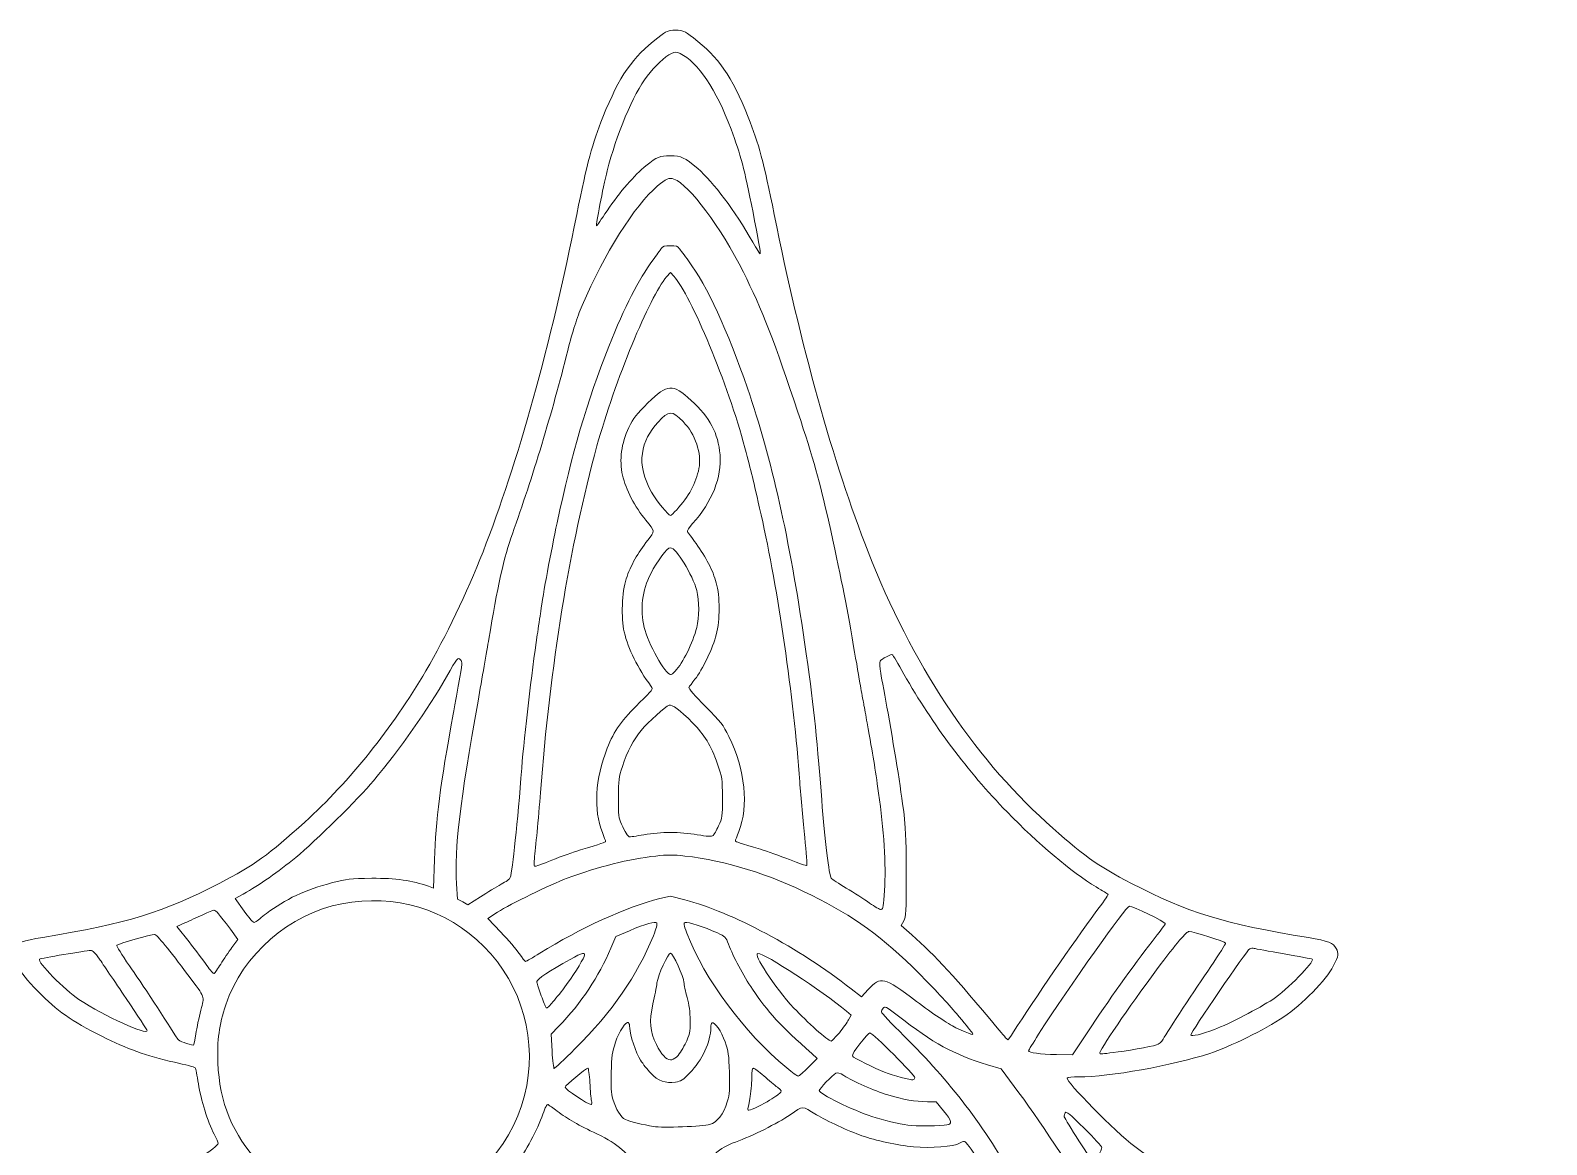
# Model space of a CAD drawing. Header units: inches. Extents: x -24.42 to -18.22, y 15.06 to 16.06.
# Drawn here: x -20.9412 to -20.5899, y 15.8031 to 16.0614 of the extents above; entities that cross this region are included whole.
import ezdxf

# ---------------------------------------------------------------- set-up
doc = ezdxf.new("R2010")
doc.units = ezdxf.units.IN
doc.header["$MEASUREMENT"] = 0
doc.layers.add('Christmas tree', color=7, linetype='Continuous')

msp = doc.modelspace()

# ---------------------------------------------------------------- linework, layer by layer
at = {"layer": 'Christmas tree', "lineweight": 0}
for points, knots in [([(-20.33983, 15.30854), (-20.34108, 15.31013), (-20.34171, 15.31), (-20.35253, 15.30645), (-20.36351, 15.30282), (-20.3676, 15.30165), (-20.37303, 15.30048), (-20.37809, 15.2994), (-20.38544, 15.29844), (-20.38932, 15.29835), (-20.38932, 15.29835), (-20.39258, 15.29827), (-20.39258, 15.29827), (-20.39258, 15.29827), (-20.39325, 15.30157), (-20.39325, 15.30157), (-20.39504, 15.31013), (-20.39859, 15.31685), (-20.40448, 15.32274), (-20.40903, 15.32725), (-20.414, 15.33039), (-20.42002, 15.33252), (-20.42511, 15.33431), (-20.42712, 15.3346), (-20.43363, 15.3346), (-20.43915, 15.3346), (-20.43981, 15.33452), (-20.44286, 15.33373), (-20.44863, 15.33218), (-20.4536, 15.32988), (-20.45777, 15.32675), (-20.4602, 15.32491), (-20.46416, 15.32103), (-20.46579, 15.3189), (-20.4665, 15.31794), (-20.46725, 15.31719), (-20.46751, 15.31719), (-20.46851, 15.31719), (-20.4782, 15.3232), (-20.48367, 15.32725), (-20.4896, 15.33164), (-20.4957, 15.33769), (-20.5015, 15.34492), (-20.50384, 15.34784), (-20.50463, 15.34914), (-20.5043, 15.3496), (-20.50418, 15.34977), (-20.50288, 15.35064), (-20.50142, 15.3516), (-20.49281, 15.35716), (-20.48459, 15.36547), (-20.47795, 15.37541), (-20.47085, 15.38598), (-20.4683, 15.39358), (-20.46583, 15.41183), (-20.46521, 15.41671), (-20.46492, 15.42895), (-20.46538, 15.43284), (-20.46596, 15.43768), (-20.46692, 15.43927), (-20.46934, 15.43927), (-20.46976, 15.43927), (-20.47231, 15.43827), (-20.47502, 15.43705), (-20.48384, 15.43309), (-20.48997, 15.43133), (-20.49887, 15.43029), (-20.50472, 15.42958), (-20.51796, 15.42983), (-20.5238, 15.43075), (-20.53354, 15.43225), (-20.54335, 15.43505), (-20.55404, 15.43931), (-20.5586, 15.44115), (-20.57167, 15.44754), (-20.57388, 15.44904), (-20.57539, 15.45004), (-20.57547, 15.45021), (-20.57672, 15.45384), (-20.57889, 15.46011), (-20.5814, 15.46424), (-20.58578, 15.46892), (-20.58725, 15.47051), (-20.58846, 15.47193), (-20.58846, 15.4721), (-20.58846, 15.47226), (-20.58737, 15.47306), (-20.58604, 15.47381), (-20.57547, 15.47991), (-20.56657, 15.48742), (-20.55947, 15.49628), (-20.55095, 15.50684), (-20.54565, 15.51729), (-20.5398, 15.53479), (-20.53901, 15.53712), (-20.53792, 15.54013), (-20.53734, 15.54147), (-20.53633, 15.54377), (-20.53633, 15.54397), (-20.53675, 15.54477), (-20.53775, 15.54652), (-20.53834, 15.54661), (-20.54369, 15.54577), (-20.54774, 15.54514), (-20.54957, 15.54502), (-20.55538, 15.54502), (-20.56311, 15.54502), (-20.56624, 15.54539), (-20.57326, 15.54719), (-20.59146, 15.55183), (-20.61523, 15.56536), (-20.6329, 15.58115), (-20.63582, 15.58373), (-20.63891, 15.58728), (-20.63891, 15.58804), (-20.63891, 15.5885), (-20.63812, 15.58891), (-20.63569, 15.58979), (-20.62759, 15.59276), (-20.62271, 15.5958), (-20.61694, 15.60153), (-20.61281, 15.60558), (-20.60976, 15.60942), (-20.60688, 15.61422), (-20.59932, 15.62671), (-20.59401, 15.64091), (-20.59222, 15.65352), (-20.59075, 15.66367), (-20.59075, 15.67073), (-20.59217, 15.67353), (-20.59276, 15.6747), (-20.59443, 15.67574), (-20.59568, 15.67574), (-20.59606, 15.67574), (-20.59856, 15.67503), (-20.60124, 15.67416), (-20.61431, 15.6699), (-20.62137, 15.6691), (-20.63306, 15.67044), (-20.64108, 15.67136), (-20.65035, 15.67349), (-20.65608, 15.6757), (-20.65963, 15.67708), (-20.66447, 15.67967), (-20.66497, 15.68051), (-20.66522, 15.68088), (-20.66489, 15.68142), (-20.66334, 15.68314), (-20.66084, 15.68585), (-20.65766, 15.69061), (-20.65628, 15.69362), (-20.65265, 15.70155), (-20.65152, 15.71033), (-20.65311, 15.7186), (-20.65395, 15.72294), (-20.65649, 15.72958), (-20.65833, 15.73217), (-20.65929, 15.73355), (-20.65908, 15.73405), (-20.65679, 15.73572), (-20.65374, 15.73793), (-20.64939, 15.74244), (-20.64693, 15.74587), (-20.6433, 15.75096), (-20.63983, 15.75877), (-20.63845, 15.76495), (-20.63799, 15.76692), (-20.63745, 15.77022), (-20.63603, 15.77936), (-20.63565, 15.78166), (-20.63528, 15.78504), (-20.63519, 15.78688), (-20.63494, 15.79097), (-20.63532, 15.79235), (-20.63678, 15.79298), (-20.6377, 15.79336), (-20.63812, 15.79331), (-20.64121, 15.79248), (-20.64776, 15.79072), (-20.65499, 15.78997), (-20.65975, 15.7906), (-20.66664, 15.79148), (-20.67704, 15.79636), (-20.68531, 15.80263), (-20.68974, 15.80597), (-20.70139, 15.81779), (-20.70097, 15.8185), (-20.70089, 15.81866), (-20.69968, 15.81879), (-20.69834, 15.81879), (-20.69108, 15.81879), (-20.67675, 15.82138), (-20.66794, 15.82422), (-20.66334, 15.82572), (-20.65524, 15.82973), (-20.65077, 15.8327), (-20.64655, 15.8355), (-20.64092, 15.8413), (-20.63933, 15.84448), (-20.63803, 15.84707), (-20.63799, 15.84727), (-20.63866, 15.84857), (-20.63937, 15.84991), (-20.64037, 15.85028), (-20.64509, 15.85107), (-20.66472, 15.85429), (-20.67299, 15.85684), (-20.68611, 15.86365), (-20.69396, 15.8677), (-20.69759, 15.87033), (-20.70582, 15.8778), (-20.72303, 15.89343), (-20.73689, 15.91452), (-20.74712, 15.94054), (-20.75514, 15.96096), (-20.76287, 15.98873), (-20.76884, 16.01868), (-20.77126, 16.03075), (-20.77243, 16.03513), (-20.7749, 16.04127), (-20.77878, 16.05092), (-20.78175, 16.05518), (-20.78759, 16.05965), (-20.78981, 16.06132), (-20.78998, 16.06141), (-20.79173, 16.06141), (-20.79348, 16.06141), (-20.79369, 16.06132), (-20.79586, 16.05965), (-20.80171, 16.05518), (-20.80468, 16.05092), (-20.80856, 16.04127), (-20.81103, 16.03513), (-20.81219, 16.03075), (-20.81462, 16.01868), (-20.82059, 15.98873), (-20.82832, 15.96096), (-20.83634, 15.94054), (-20.84009, 15.93097), (-20.84494, 15.92082), (-20.84957, 15.91293), (-20.85747, 15.89952), (-20.86716, 15.88737), (-20.87764, 15.87785), (-20.88587, 15.87037), (-20.8895, 15.86774), (-20.89735, 15.86369), (-20.91051, 15.85688), (-20.91878, 15.85433), (-20.93837, 15.85112), (-20.94313, 15.85032), (-20.94413, 15.84995), (-20.9448, 15.84861), (-20.94547, 15.84732), (-20.94543, 15.84711), (-20.94413, 15.84452), (-20.94325, 15.84276), (-20.94217, 15.84139), (-20.93937, 15.8385), (-20.93507, 15.83408), (-20.93189, 15.83186), (-20.92454, 15.82815), (-20.91886, 15.82526), (-20.91452, 15.82372), (-20.9078, 15.82217), (-20.90529, 15.82163), (-20.90316, 15.82105), (-20.90303, 15.82088), (-20.90291, 15.82075), (-20.90258, 15.81908), (-20.90228, 15.8172), (-20.9017, 15.81344), (-20.90015, 15.80843), (-20.89865, 15.80547), (-20.89811, 15.80442), (-20.89769, 15.8035), (-20.89769, 15.80342), (-20.89769, 15.80259), (-20.90521, 15.7977), (-20.91022, 15.79528), (-20.91544, 15.79277), (-20.92033, 15.79114), (-20.92375, 15.79068), (-20.92851, 15.79006), (-20.9357, 15.79077), (-20.94229, 15.79256), (-20.94538, 15.7934), (-20.9458, 15.79344), (-20.94672, 15.79306), (-20.94818, 15.79244), (-20.94852, 15.79106), (-20.94831, 15.78697), (-20.94814, 15.78387), (-20.94781, 15.78149), (-20.94618, 15.77114), (-20.94488, 15.76303), (-20.94367, 15.75898), (-20.94071, 15.75297), (-20.93578, 15.7429), (-20.9283, 15.73551), (-20.91769, 15.73012), (-20.90963, 15.72603), (-20.89756, 15.7226), (-20.88896, 15.72194), (-20.88704, 15.72177), (-20.88595, 15.72156), (-20.88587, 15.72131), (-20.88579, 15.7211), (-20.8865, 15.71968), (-20.88741, 15.71814), (-20.88833, 15.71659), (-20.89025, 15.71325), (-20.89167, 15.71066), (-20.89614, 15.70256), (-20.9009, 15.69625), (-20.90796, 15.68915), (-20.91686, 15.68017), (-20.92379, 15.67616), (-20.9354, 15.6732), (-20.94292, 15.67127), (-20.94977, 15.67027), (-20.95762, 15.6699), (-20.96514, 15.66956), (-20.97149, 15.67065), (-20.98226, 15.67416), (-20.98498, 15.67503), (-20.98744, 15.67574), (-20.98782, 15.67574), (-20.98907, 15.67574), (-20.99074, 15.6747), (-20.99133, 15.67353), (-20.99275, 15.67073), (-20.99275, 15.66367), (-20.99128, 15.65352), (-20.98945, 15.64087), (-20.98418, 15.62671), (-20.97663, 15.61422), (-20.9737, 15.60946), (-20.97069, 15.60562), (-20.96656, 15.60153), (-20.9608, 15.59585), (-20.95591, 15.59276), (-20.94781, 15.58979), (-20.94538, 15.58887), (-20.94459, 15.58845), (-20.94459, 15.58804), (-20.94459, 15.58624), (-20.95311, 15.57839), (-20.96305, 15.57108), (-20.97817, 15.55993), (-20.99625, 15.55078), (-21.0102, 15.54719), (-21.01722, 15.54539), (-21.02035, 15.54502), (-21.02804, 15.54502), (-21.03384, 15.54502), (-21.03568, 15.54514), (-21.03973, 15.54577), (-21.04508, 15.54661), (-21.04571, 15.54652), (-21.04667, 15.54477), (-21.04708, 15.54397), (-21.04704, 15.54377), (-21.04608, 15.54147), (-21.0455, 15.54013), (-21.04441, 15.53712), (-21.04362, 15.53479), (-21.03777, 15.51729), (-21.03247, 15.50689), (-21.02395, 15.49628), (-21.01793, 15.48876), (-21.01121, 15.48275), (-21.00265, 15.47711), (-20.99834, 15.47431), (-20.98957, 15.46959), (-20.98627, 15.46834), (-20.98548, 15.46804), (-20.98494, 15.46763), (-20.98494, 15.46733), (-20.98494, 15.46683), (-20.98974, 15.46257), (-20.99387, 15.45944), (-20.99897, 15.45551), (-21.00929, 15.44896), (-21.01417, 15.44645), (-21.01417, 15.44645), (-21.0163, 15.44537), (-21.0163, 15.44537), (-21.0163, 15.44537), (-21.01685, 15.44603), (-21.01685, 15.44603), (-21.01714, 15.44641), (-21.01814, 15.44796), (-21.0191, 15.44946), (-21.02019, 15.45121), (-21.02202, 15.45338), (-21.02411, 15.45551), (-21.02875, 15.46019), (-21.03363, 15.46328), (-21.03977, 15.46546), (-21.04487, 15.46725), (-21.04687, 15.46754), (-21.05339, 15.46754), (-21.0589, 15.46754), (-21.05957, 15.46746), (-21.06262, 15.46667), (-21.07068, 15.46454), (-21.07628, 15.46136), (-21.08212, 15.4556), (-21.0876, 15.45021), (-21.09131, 15.44336), (-21.09315, 15.4353), (-21.09374, 15.43267), (-21.09394, 15.43217), (-21.09449, 15.43208), (-21.09549, 15.43192), (-21.10309, 15.43459), (-21.10844, 15.43701), (-21.11115, 15.43822), (-21.1137, 15.43923), (-21.11412, 15.43923), (-21.11654, 15.43923), (-21.1175, 15.43764), (-21.11808, 15.43279), (-21.11854, 15.42887), (-21.11829, 15.41663), (-21.11763, 15.41179), (-21.11516, 15.39354), (-21.11261, 15.38598), (-21.10551, 15.37537), (-21.09883, 15.36539), (-21.09044, 15.35687), (-21.082, 15.35152), (-21.0805, 15.3506), (-21.0792, 15.34964), (-21.07912, 15.34943), (-21.07891, 15.34901), (-21.08125, 15.34542), (-21.08187, 15.34517), (-21.08212, 15.34509), (-21.08363, 15.3458), (-21.08526, 15.34676), (-21.09516, 15.35265), (-21.10297, 15.35578), (-21.11098, 15.35707), (-21.11382, 15.35753), (-21.11474, 15.35753), (-21.11671, 15.35724), (-21.1208, 15.35657), (-21.12364, 15.35461), (-21.12439, 15.35181), (-21.1246, 15.35106), (-21.12552, 15.34956), (-21.12669, 15.34814), (-21.1297, 15.3445), (-21.13228, 15.34058), (-21.13776, 15.33151), (-21.14394, 15.32124), (-21.14598, 15.31727), (-21.14598, 15.31548), (-21.14598, 15.31426), (-21.14582, 15.31401), (-21.14385, 15.31209), (-21.14268, 15.31097), (-21.1411, 15.30946), (-21.14026, 15.30871), (-21.13943, 15.308), (-21.13876, 15.30721), (-21.13876, 15.30696), (-21.13876, 15.30637), (-21.14753, 15.30349), (-21.1543, 15.30182), (-21.17004, 15.29798), (-21.18733, 15.29693), (-21.2022, 15.29898), (-21.21118, 15.30023), (-21.21619, 15.30153), (-21.23098, 15.30637), (-21.24179, 15.30992), (-21.24242, 15.31005), (-21.24367, 15.30846), (-21.24476, 15.30712), (-21.24451, 15.3057), (-21.24263, 15.3019), (-21.24167, 15.30002), (-21.23912, 15.29459), (-21.23695, 15.28987), (-21.22805, 15.27054), (-21.22521, 15.26523), (-21.21932, 15.2565), (-21.20604, 15.23687), (-21.19226, 15.2233), (-21.17225, 15.21006), (-21.16908, 15.20793), (-21.16616, 15.20601), (-21.16574, 15.20572), (-21.16574, 15.20572), (-21.16503, 15.20522), (-21.16503, 15.20522), (-21.16503, 15.20522), (-21.1652, 15.19594), (-21.1652, 15.19594), (-21.16532, 15.19081), (-21.16553, 15.17205), (-21.1657, 15.15422), (-21.16586, 15.13639), (-21.16603, 15.11868), (-21.16607, 15.11483), (-21.16611, 15.10815), (-21.16611, 15.10786), (-21.16549, 15.10723), (-21.16478, 15.10652), (-21.1652, 15.10669), (-21.13763, 15.09813), (-21.12009, 15.09266), (-21.11946, 15.09245), (-21.11859, 15.0914), (-21.11763, 15.09023), (-21.11725, 15.09011), (-21.11575, 15.09065), (-21.11487, 15.09099), (-21.11391, 15.09074), (-21.10756, 15.08877), (-21.10359, 15.08756), (-21.09582, 15.08514), (-21.09031, 15.08343), (-21.0848, 15.08171), (-21.07076, 15.07733), (-21.05915, 15.07374), (-21.04754, 15.07015), (-21.03748, 15.06718), (-21.03706, 15.06722), (-21.03639, 15.06722), (-21.02833, 15.0691), (-21.01918, 15.07144), (-21.01, 15.07378), (-20.99362, 15.07791), (-20.98276, 15.08067), (-20.97191, 15.08343), (-20.95829, 15.08689), (-20.95253, 15.08836), (-20.94676, 15.08986), (-20.93336, 15.09324), (-20.92279, 15.09591), (-20.91222, 15.09859), (-20.90316, 15.10101), (-20.9027, 15.1013), (-20.90166, 15.10193), (-20.90116, 15.10293), (-20.90116, 15.10439), (-20.90116, 15.10502), (-20.90095, 15.10556), (-20.9007, 15.10565), (-20.90045, 15.10573), (-20.89877, 15.10548), (-20.89702, 15.10502), (-20.89527, 15.10456), (-20.89147, 15.10381), (-20.88863, 15.10327), (-20.88056, 15.1018), (-20.87618, 15.10093), (-20.86824, 15.09917), (-20.84878, 15.09495), (-20.83383, 15.09262), (-20.82147, 15.09195), (-20.81416, 15.09157), (-20.80501, 15.09174), (-20.78839, 15.09262), (-20.75548, 15.09437), (-20.74804, 15.09512), (-20.72432, 15.09909), (-20.70122, 15.10293), (-20.69016, 15.10586), (-20.67445, 15.11225), (-20.67132, 15.1135), (-20.66852, 15.11454), (-20.66827, 15.11454), (-20.66802, 15.11454), (-20.66756, 15.11412), (-20.66731, 15.11362), (-20.66702, 15.11308), (-20.66622, 15.11241), (-20.66535, 15.11195), (-20.66171, 15.11012), (-20.62296, 15.09779), (-20.60546, 15.09291), (-20.58445, 15.08702), (-20.57614, 15.08481), (-20.57518, 15.08481), (-20.57392, 15.08481), (-20.57622, 15.08405), (-20.52543, 15.10122), (-20.47156, 15.11943), (-20.47481, 15.1183), (-20.47394, 15.11918), (-20.47394, 15.11918), (-20.47319, 15.11993), (-20.47319, 15.11993), (-20.47319, 15.11993), (-20.47339, 15.12766), (-20.47339, 15.12766), (-20.47419, 15.1584), (-20.47465, 15.18538), (-20.47435, 15.18567), (-20.47419, 15.18584), (-20.47197, 15.18634), (-20.46951, 15.18675), (-20.46066, 15.1883), (-20.45447, 15.18989), (-20.44654, 15.19269), (-20.42958, 15.19866), (-20.41613, 15.20597), (-20.40076, 15.21749), (-20.38686, 15.22794), (-20.37495, 15.24063), (-20.36418, 15.25659), (-20.35825, 15.26532), (-20.35545, 15.27062), (-20.34655, 15.28996), (-20.34434, 15.29468), (-20.34179, 15.30011), (-20.34087, 15.30199), (-20.33899, 15.30579), (-20.33878, 15.30721), (-20.33983, 15.30854)], [0, 0, 0, 0, 1, 1, 1, 2, 2, 2, 3, 3, 3, 4, 4, 4, 5, 5, 5, 6, 6, 6, 7, 7, 7, 8, 8, 8, 9, 9, 9, 10, 10, 10, 11, 11, 11, 12, 12, 12, 13, 13, 13, 14, 14, 14, 15, 15, 15, 16, 16, 16, 17, 17, 17, 18, 18, 18, 19, 19, 19, 20, 20, 20, 21, 21, 21, 22, 22, 22, 23, 23, 23, 24, 24, 24, 25, 25, 25, 26, 26, 26, 27, 27, 27, 28, 28, 28, 29, 29, 29, 30, 30, 30, 31, 31, 31, 32, 32, 32, 33, 33, 33, 34, 34, 34, 35, 35, 35, 36, 36, 36, 37, 37, 37, 38, 38, 38, 39, 39, 39, 40, 40, 40, 41, 41, 41, 42, 42, 42, 43, 43, 43, 44, 44, 44, 45, 45, 45, 46, 46, 46, 47, 47, 47, 48, 48, 48, 49, 49, 49, 50, 50, 50, 51, 51, 51, 52, 52, 52, 53, 53, 53, 54, 54, 54, 55, 55, 55, 56, 56, 56, 57, 57, 57, 58, 58, 58, 59, 59, 59, 60, 60, 60, 61, 61, 61, 62, 62, 62, 63, 63, 63, 64, 64, 64, 65, 65, 65, 66, 66, 66, 67, 67, 67, 68, 68, 68, 69, 69, 69, 70, 70, 70, 71, 71, 71, 72, 72, 72, 73, 73, 73, 74, 74, 74, 75, 75, 75, 76, 76, 76, 77, 77, 77, 78, 78, 78, 79, 79, 79, 80, 80, 80, 81, 81, 81, 82, 82, 82, 83, 83, 83, 84, 84, 84, 85, 85, 85, 86, 86, 86, 87, 87, 87, 88, 88, 88, 89, 89, 89, 90, 90, 90, 91, 91, 91, 92, 92, 92, 93, 93, 93, 94, 94, 94, 95, 95, 95, 96, 96, 96, 97, 97, 97, 98, 98, 98, 99, 99, 99, 100, 100, 100, 101, 101, 101, 102, 102, 102, 103, 103, 103, 104, 104, 104, 105, 105, 105, 106, 106, 106, 107, 107, 107, 108, 108, 108, 109, 109, 109, 110, 110, 110, 111, 111, 111, 112, 112, 112, 113, 113, 113, 114, 114, 114, 115, 115, 115, 116, 116, 116, 117, 117, 117, 118, 118, 118, 119, 119, 119, 120, 120, 120, 121, 121, 121, 122, 122, 122, 123, 123, 123, 124, 124, 124, 125, 125, 125, 126, 126, 126, 127, 127, 127, 128, 128, 128, 129, 129, 129, 130, 130, 130, 131, 131, 131, 132, 132, 132, 133, 133, 133, 134, 134, 134, 135, 135, 135, 136, 136, 136, 137, 137, 137, 138, 138, 138, 139, 139, 139, 140, 140, 140, 141, 141, 141, 142, 142, 142, 143, 143, 143, 144, 144, 144, 145, 145, 145, 146, 146, 146, 147, 147, 147, 148, 148, 148, 149, 149, 149, 150, 150, 150, 151, 151, 151, 152, 152, 152, 153, 153, 153, 154, 154, 154, 155, 155, 155, 156, 156, 156, 157, 157, 157, 158, 158, 158, 159, 159, 159, 160, 160, 160, 161, 161, 161, 162, 162, 162, 163, 163, 163, 164, 164, 164, 165, 165, 165, 166, 166, 166, 167, 167, 167, 168, 168, 168, 169, 169, 169, 170, 170, 170, 171, 171, 171, 172, 172, 172, 173, 173, 173, 174, 174, 174, 175, 175, 175, 176, 176, 176, 177, 177, 177, 178, 178, 178, 179, 179, 179, 180, 180, 180, 181, 181, 181, 182, 182, 182, 183, 183, 183, 184, 184, 184, 185, 185, 185, 186, 186, 186, 187, 187, 187, 188, 188, 188, 189, 189, 189, 190, 190, 190, 191, 191, 191, 192, 192, 192, 193, 193, 193, 194, 194, 194, 195, 195, 195, 196, 196, 196, 197, 197, 197, 198, 198, 198, 199, 199, 199, 200, 200, 200, 201, 201, 201, 202, 202, 202, 203, 203, 203, 204, 204, 204, 205, 205, 205, 206, 206, 206, 207, 207, 207, 208, 208, 208, 208]), ([(-20.80756, 16.02883), (-20.80551, 16.0371), (-20.8015, 16.04662), (-20.79833, 16.0508), (-20.79653, 16.05309), (-20.79419, 16.05531), (-20.79269, 16.05602), (-20.79177, 16.05648), (-20.79156, 16.05648), (-20.79064, 16.05602), (-20.78655, 16.05401), (-20.78229, 16.04771), (-20.77887, 16.03852), (-20.77657, 16.03229), (-20.77586, 16.02966), (-20.77377, 16.01914), (-20.77273, 16.01392), (-20.77193, 16.00957), (-20.7721, 16.00957), (-20.77214, 16.00949), (-20.77294, 16.01074), (-20.77385, 16.01233), (-20.77799, 16.0196), (-20.78288, 16.02616), (-20.78659, 16.02937), (-20.78964, 16.03196), (-20.79031, 16.03229), (-20.79294, 16.03229), (-20.79553, 16.03229), (-20.79582, 16.03217), (-20.79858, 16.03), (-20.80121, 16.02791), (-20.80464, 16.02394), (-20.8076, 16.01956), (-20.8089, 16.01759), (-20.81002, 16.01605), (-20.81006, 16.01609), (-20.81023, 16.01626), (-20.80856, 16.02478), (-20.80756, 16.02883)], [0, 0, 0, 0, 1, 1, 1, 2, 2, 2, 3, 3, 3, 4, 4, 4, 5, 5, 5, 6, 6, 6, 7, 7, 7, 8, 8, 8, 9, 9, 9, 10, 10, 10, 11, 11, 11, 12, 12, 12, 13, 13, 13, 13]), ([(-20.835, 15.92028), (-20.83308, 15.93197), (-20.83141, 15.93949), (-20.82953, 15.94471), (-20.82485, 15.95779), (-20.82034, 15.9727), (-20.81671, 15.98715), (-20.81558, 15.99166), (-20.81458, 15.99475), (-20.81336, 15.99763), (-20.80823, 16.00966), (-20.80125, 16.02073), (-20.79591, 16.02532), (-20.79403, 16.02695), (-20.79315, 16.02732), (-20.79211, 16.02691), (-20.78847, 16.02553), (-20.78129, 16.01588), (-20.77598, 16.00531), (-20.77189, 15.99713), (-20.76847, 15.98836), (-20.76337, 15.9729), (-20.75978, 15.962), (-20.75823, 15.95649), (-20.75631, 15.94785), (-20.75335, 15.93456), (-20.75235, 15.92947), (-20.75047, 15.91857), (-20.74984, 15.91502), (-20.74913, 15.91092), (-20.74888, 15.90946), (-20.74863, 15.908), (-20.74829, 15.90612), (-20.74813, 15.90524), (-20.74796, 15.90437), (-20.74763, 15.9024), (-20.74733, 15.90086), (-20.74591, 15.89301), (-20.74554, 15.89063), (-20.74466, 15.88457), (-20.74345, 15.8763), (-20.74295, 15.86782), (-20.74328, 15.86202), (-20.74349, 15.85847), (-20.74366, 15.85763), (-20.74408, 15.85759), (-20.74433, 15.85755), (-20.74554, 15.85822), (-20.74675, 15.85909), (-20.74796, 15.85993), (-20.75042, 15.86152), (-20.75218, 15.86256), (-20.75393, 15.8636), (-20.75548, 15.86465), (-20.75564, 15.86482), (-20.75615, 15.86544), (-20.75715, 15.87367), (-20.75786, 15.88303), (-20.75915, 15.89965), (-20.7597, 15.90462), (-20.76183, 15.91953), (-20.76529, 15.94354), (-20.76943, 15.962), (-20.77507, 15.97842), (-20.77966, 15.99178), (-20.78446, 16.00222), (-20.78872, 16.00795), (-20.78964, 16.0092), (-20.7906, 16.01049), (-20.79085, 16.01083), (-20.79119, 16.01133), (-20.79165, 16.01145), (-20.79294, 16.01145), (-20.79424, 16.01145), (-20.7947, 16.01133), (-20.79503, 16.01083), (-20.79528, 16.01045), (-20.79616, 16.00924), (-20.79699, 16.00811), (-20.80033, 16.00356), (-20.80347, 15.99746), (-20.80718, 15.98811), (-20.81228, 15.97524), (-20.81574, 15.96342), (-20.81917, 15.94722), (-20.82055, 15.94079), (-20.82247, 15.93047), (-20.82297, 15.92671), (-20.82314, 15.92542), (-20.82351, 15.92295), (-20.82376, 15.92124), (-20.8251, 15.91234), (-20.82673, 15.8984), (-20.82736, 15.89038), (-20.82832, 15.87785), (-20.82949, 15.86682), (-20.83003, 15.86498), (-20.83011, 15.86473), (-20.83103, 15.86402), (-20.83212, 15.86344), (-20.8332, 15.86285), (-20.83537, 15.86152), (-20.83696, 15.86051), (-20.83696, 15.86051), (-20.83984, 15.85868), (-20.83984, 15.85868), (-20.83984, 15.85868), (-20.84105, 15.85934), (-20.84105, 15.85934), (-20.84105, 15.85934), (-20.84227, 15.86001), (-20.84227, 15.86001), (-20.84227, 15.86001), (-20.84247, 15.86352), (-20.84247, 15.86352), (-20.84298, 15.87183), (-20.84168, 15.88257), (-20.8375, 15.90587), (-20.83659, 15.91105), (-20.83546, 15.91752), (-20.835, 15.92028)], [0, 0, 0, 0, 1, 1, 1, 2, 2, 2, 3, 3, 3, 4, 4, 4, 5, 5, 5, 6, 6, 6, 7, 7, 7, 8, 8, 8, 9, 9, 9, 10, 10, 10, 11, 11, 11, 12, 12, 12, 13, 13, 13, 14, 14, 14, 15, 15, 15, 16, 16, 16, 17, 17, 17, 18, 18, 18, 19, 19, 19, 20, 20, 20, 21, 21, 21, 22, 22, 22, 23, 23, 23, 24, 24, 24, 25, 25, 25, 26, 26, 26, 27, 27, 27, 28, 28, 28, 29, 29, 29, 30, 30, 30, 31, 31, 31, 32, 32, 32, 33, 33, 33, 34, 34, 34, 35, 35, 35, 36, 36, 36, 37, 37, 37, 38, 38, 38, 39, 39, 39, 40, 40, 40, 40]), ([(-20.77937, 15.89769), (-20.7807, 15.9004), (-20.78121, 15.90103), (-20.78484, 15.9047), (-20.78718, 15.90704), (-20.78876, 15.90888), (-20.78864, 15.90909), (-20.78851, 15.90925), (-20.78789, 15.91013), (-20.78722, 15.91097), (-20.78555, 15.9131), (-20.78304, 15.91832), (-20.78229, 15.92128), (-20.78141, 15.92471), (-20.78141, 15.93014), (-20.78229, 15.93335), (-20.78308, 15.93619), (-20.78467, 15.93933), (-20.78697, 15.94242), (-20.78793, 15.94371), (-20.78881, 15.94492), (-20.78893, 15.94513), (-20.78906, 15.94534), (-20.7886, 15.94613), (-20.78776, 15.94705), (-20.78329, 15.95202), (-20.78095, 15.95795), (-20.78141, 15.96296), (-20.78187, 15.96806), (-20.78371, 15.97157), (-20.78814, 15.97562), (-20.7924, 15.97955), (-20.79357, 15.9795), (-20.79812, 15.97503), (-20.80079, 15.97245), (-20.80146, 15.97157), (-20.80255, 15.96931), (-20.8043, 15.96568), (-20.8048, 15.96188), (-20.80401, 15.95824), (-20.80326, 15.95503), (-20.80113, 15.95085), (-20.79862, 15.94785), (-20.79641, 15.94521), (-20.79641, 15.94534), (-20.79816, 15.94317), (-20.80046, 15.94029), (-20.80213, 15.93736), (-20.80317, 15.93423), (-20.80413, 15.93131), (-20.80438, 15.92508), (-20.80363, 15.92195), (-20.80267, 15.9179), (-20.80054, 15.9136), (-20.79737, 15.9093), (-20.79691, 15.90863), (-20.79699, 15.90854), (-20.80008, 15.90554), (-20.80409, 15.90165), (-20.80597, 15.89902), (-20.80756, 15.89497), (-20.81036, 15.88779), (-20.81077, 15.88069), (-20.80869, 15.87547), (-20.80827, 15.87442), (-20.80793, 15.87346), (-20.80793, 15.87338), (-20.80793, 15.87321), (-20.80898, 15.87283), (-20.81374, 15.87141), (-20.81529, 15.87096), (-20.81825, 15.86987), (-20.82038, 15.86903), (-20.82251, 15.86816), (-20.82431, 15.86749), (-20.82443, 15.86761), (-20.82452, 15.86761), (-20.82452, 15.86841), (-20.82443, 15.86941), (-20.82435, 15.87041), (-20.82406, 15.87317), (-20.82381, 15.87559), (-20.82356, 15.87801), (-20.82322, 15.88211), (-20.82301, 15.8847), (-20.82088, 15.91347), (-20.81625, 15.94208), (-20.80994, 15.96505), (-20.8058, 15.98), (-20.79774, 15.99972), (-20.79382, 16.00423), (-20.79382, 16.00423), (-20.7929, 16.00527), (-20.7929, 16.00527), (-20.7929, 16.00527), (-20.79211, 16.0044), (-20.79211, 16.0044), (-20.78814, 15.99997), (-20.77953, 15.97925), (-20.77565, 15.96463), (-20.77406, 15.95862), (-20.7739, 15.95791), (-20.77189, 15.94906), (-20.76797, 15.93181), (-20.76437, 15.90687), (-20.76295, 15.8872), (-20.76266, 15.88361), (-20.76216, 15.8778), (-20.76178, 15.8743), (-20.76145, 15.87079), (-20.7612, 15.86786), (-20.76128, 15.86778), (-20.76137, 15.8677), (-20.7632, 15.86832), (-20.76533, 15.86916), (-20.76751, 15.86999), (-20.77051, 15.87108), (-20.77206, 15.87154), (-20.77682, 15.87296), (-20.77786, 15.87329), (-20.77786, 15.8735), (-20.77786, 15.87359), (-20.77749, 15.87459), (-20.77707, 15.87567), (-20.77473, 15.88156), (-20.77557, 15.88992), (-20.77937, 15.89769)], [0, 0, 0, 0, 1, 1, 1, 2, 2, 2, 3, 3, 3, 4, 4, 4, 5, 5, 5, 6, 6, 6, 7, 7, 7, 8, 8, 8, 9, 9, 9, 10, 10, 10, 11, 11, 11, 12, 12, 12, 13, 13, 13, 14, 14, 14, 15, 15, 15, 16, 16, 16, 17, 17, 17, 18, 18, 18, 19, 19, 19, 20, 20, 20, 21, 21, 21, 22, 22, 22, 23, 23, 23, 24, 24, 24, 25, 25, 25, 26, 26, 26, 27, 27, 27, 28, 28, 28, 29, 29, 29, 30, 30, 30, 31, 31, 31, 32, 32, 32, 33, 33, 33, 34, 34, 34, 35, 35, 35, 36, 36, 36, 37, 37, 37, 38, 38, 38, 39, 39, 39, 40, 40, 40, 41, 41, 41, 42, 42, 42, 42]), ([(-20.79728, 15.95432), (-20.79904, 15.95737), (-20.79983, 15.96067), (-20.79941, 15.9633), (-20.799, 15.96605), (-20.79783, 15.96835), (-20.79578, 15.97057), (-20.79328, 15.97332), (-20.79257, 15.97336), (-20.78998, 15.97069), (-20.78714, 15.96781), (-20.78563, 15.9633), (-20.7863, 15.95979), (-20.78697, 15.95649), (-20.78872, 15.95319), (-20.79144, 15.95027), (-20.79211, 15.94952), (-20.79277, 15.94893), (-20.7929, 15.94893), (-20.79336, 15.94893), (-20.79607, 15.95223), (-20.79728, 15.95432)], [0, 0, 0, 0, 1, 1, 1, 2, 2, 2, 3, 3, 3, 4, 4, 4, 5, 5, 5, 6, 6, 6, 7, 7, 7, 7]), ([(-20.7929, 15.94146), (-20.7916, 15.94146), (-20.78776, 15.93515), (-20.7868, 15.93151), (-20.78622, 15.92922), (-20.78622, 15.92525), (-20.7868, 15.92299), (-20.78776, 15.91936), (-20.79002, 15.91473), (-20.79181, 15.91285), (-20.79223, 15.91234), (-20.79273, 15.91197), (-20.7929, 15.91205), (-20.79407, 15.91205), (-20.79812, 15.91932), (-20.799, 15.92299), (-20.8, 15.92717), (-20.79946, 15.93156), (-20.79749, 15.93544), (-20.79595, 15.93845), (-20.79365, 15.94146), (-20.7929, 15.94146)], [0, 0, 0, 0, 1, 1, 1, 2, 2, 2, 3, 3, 3, 4, 4, 4, 5, 5, 5, 6, 6, 6, 7, 7, 7, 7]), ([(-20.89188, 15.86118), (-20.88821, 15.86323), (-20.88366, 15.8664), (-20.87973, 15.86966), (-20.87509, 15.8735), (-20.86515, 15.88328), (-20.86169, 15.88745), (-20.85555, 15.8948), (-20.84916, 15.90387), (-20.84477, 15.91155), (-20.84227, 15.91598), (-20.84218, 15.9161), (-20.84156, 15.91548), (-20.84105, 15.91502), (-20.8411, 15.91485), (-20.84202, 15.90971), (-20.84218, 15.90875), (-20.84247, 15.90721), (-20.84264, 15.90625), (-20.84281, 15.90529), (-20.8431, 15.90378), (-20.84327, 15.90286), (-20.84623, 15.88658), (-20.84732, 15.87818), (-20.84757, 15.8692), (-20.84757, 15.8692), (-20.84778, 15.86256), (-20.84778, 15.86256), (-20.84778, 15.86256), (-20.84899, 15.86298), (-20.84899, 15.86298), (-20.85275, 15.86431), (-20.85655, 15.86486), (-20.8621, 15.86482), (-20.8672, 15.86477), (-20.86787, 15.86469), (-20.87125, 15.86381), (-20.87752, 15.86218), (-20.88219, 15.85997), (-20.88654, 15.85663), (-20.88762, 15.85579), (-20.88871, 15.85496), (-20.88904, 15.85471), (-20.8895, 15.85437), (-20.88984, 15.85471), (-20.89167, 15.85721), (-20.89167, 15.85721), (-20.89376, 15.8601), (-20.89376, 15.8601), (-20.89376, 15.8601), (-20.89188, 15.86118), (-20.89188, 15.86118)], [0, 0, 0, 0, 1, 1, 1, 2, 2, 2, 3, 3, 3, 4, 4, 4, 5, 5, 5, 6, 6, 6, 7, 7, 7, 8, 8, 8, 9, 9, 9, 10, 10, 10, 11, 11, 11, 12, 12, 12, 13, 13, 13, 14, 14, 14, 15, 15, 15, 16, 16, 16, 17, 17, 17, 17]), ([(-20.74433, 15.91518), (-20.74408, 15.91564), (-20.74165, 15.9169), (-20.74144, 15.91665), (-20.74136, 15.9166), (-20.74019, 15.91456), (-20.73881, 15.91214), (-20.73209, 15.90036), (-20.72407, 15.88962), (-20.71492, 15.88023), (-20.70774, 15.87283), (-20.69993, 15.86628), (-20.69425, 15.86281), (-20.69279, 15.86193), (-20.69158, 15.86118), (-20.69149, 15.8611), (-20.69141, 15.86102), (-20.69275, 15.85909), (-20.69446, 15.8568), (-20.69939, 15.85016), (-20.70862, 15.83675), (-20.71342, 15.82919), (-20.71405, 15.82819), (-20.71467, 15.82739), (-20.71476, 15.82739), (-20.71484, 15.82739), (-20.71593, 15.82865), (-20.71718, 15.83015), (-20.72683, 15.8418), (-20.7315, 15.84686), (-20.73698, 15.8517), (-20.73698, 15.8517), (-20.73944, 15.85387), (-20.73944, 15.85387), (-20.73944, 15.85387), (-20.73885, 15.85496), (-20.73885, 15.85496), (-20.73831, 15.85596), (-20.73827, 15.85701), (-20.73827, 15.86561), (-20.73827, 15.87146), (-20.7384, 15.87647), (-20.73865, 15.87847), (-20.73931, 15.88419), (-20.74078, 15.89359), (-20.74249, 15.90307), (-20.7432, 15.90683), (-20.74391, 15.91101), (-20.74416, 15.91234), (-20.74437, 15.91364), (-20.74445, 15.91493), (-20.74433, 15.91518)], [0, 0, 0, 0, 1, 1, 1, 2, 2, 2, 3, 3, 3, 4, 4, 4, 5, 5, 5, 6, 6, 6, 7, 7, 7, 8, 8, 8, 9, 9, 9, 10, 10, 10, 11, 11, 11, 12, 12, 12, 13, 13, 13, 14, 14, 14, 15, 15, 15, 16, 16, 16, 17, 17, 17, 17]), ([(-20.79319, 15.90495), (-20.79252, 15.90516), (-20.79077, 15.90387), (-20.78776, 15.90086), (-20.78505, 15.89814), (-20.78346, 15.89551), (-20.78208, 15.8915), (-20.78091, 15.88812), (-20.78087, 15.88791), (-20.78087, 15.88348), (-20.78083, 15.8791), (-20.78087, 15.87885), (-20.78175, 15.87697), (-20.78225, 15.87593), (-20.78283, 15.87488), (-20.78304, 15.87471), (-20.78329, 15.87446), (-20.78446, 15.87455), (-20.78668, 15.87492), (-20.79077, 15.87563), (-20.79499, 15.87563), (-20.79908, 15.87492), (-20.80083, 15.87463), (-20.80234, 15.87438), (-20.80246, 15.87442), (-20.80271, 15.87442), (-20.80347, 15.87567), (-20.80426, 15.87739), (-20.80493, 15.87881), (-20.80501, 15.87939), (-20.80497, 15.88348), (-20.80493, 15.88758), (-20.80484, 15.88833), (-20.80405, 15.89071), (-20.80292, 15.89418), (-20.80142, 15.89702), (-20.79971, 15.89911), (-20.79808, 15.90107), (-20.79407, 15.90466), (-20.79319, 15.90495)], [0, 0, 0, 0, 1, 1, 1, 2, 2, 2, 3, 3, 3, 4, 4, 4, 5, 5, 5, 6, 6, 6, 7, 7, 7, 8, 8, 8, 9, 9, 9, 10, 10, 10, 11, 11, 11, 12, 12, 12, 13, 13, 13, 13]), ([(-20.81687, 15.86482), (-20.80952, 15.86753), (-20.80255, 15.86928), (-20.79628, 15.86999), (-20.79361, 15.87029), (-20.79223, 15.87029), (-20.78956, 15.86999), (-20.78012, 15.86891), (-20.77014, 15.86582), (-20.7602, 15.86089), (-20.75051, 15.85609), (-20.74374, 15.85116), (-20.73526, 15.84272), (-20.73221, 15.83971), (-20.72837, 15.83554), (-20.72666, 15.83349), (-20.72495, 15.83145), (-20.72336, 15.82948), (-20.72311, 15.82919), (-20.72227, 15.82823), (-20.72332, 15.82852), (-20.72674, 15.83019), (-20.72875, 15.83119), (-20.73205, 15.83341), (-20.73589, 15.83629), (-20.74357, 15.84205), (-20.74412, 15.84218), (-20.74708, 15.83905), (-20.74708, 15.83905), (-20.74867, 15.83733), (-20.74867, 15.83733), (-20.74867, 15.83733), (-20.75101, 15.83917), (-20.75101, 15.83917), (-20.76312, 15.84869), (-20.77866, 15.85701), (-20.78956, 15.8598), (-20.78956, 15.8598), (-20.7929, 15.86068), (-20.7929, 15.86068), (-20.7929, 15.86068), (-20.79536, 15.8601), (-20.79536, 15.8601), (-20.80284, 15.8583), (-20.81407, 15.85316), (-20.82314, 15.84748), (-20.82481, 15.84644), (-20.82631, 15.84556), (-20.82648, 15.84556), (-20.82665, 15.84556), (-20.82727, 15.84636), (-20.82794, 15.84736), (-20.82861, 15.84832), (-20.83053, 15.85057), (-20.8322, 15.85233), (-20.8322, 15.85233), (-20.83525, 15.8555), (-20.83525, 15.8555), (-20.83525, 15.8555), (-20.83295, 15.85696), (-20.83295, 15.85696), (-20.82995, 15.85888), (-20.8208, 15.86335), (-20.81687, 15.86482)], [0, 0, 0, 0, 1, 1, 1, 2, 2, 2, 3, 3, 3, 4, 4, 4, 5, 5, 5, 6, 6, 6, 7, 7, 7, 8, 8, 8, 9, 9, 9, 10, 10, 10, 11, 11, 11, 12, 12, 12, 13, 13, 13, 14, 14, 14, 15, 15, 15, 16, 16, 16, 17, 17, 17, 18, 18, 18, 19, 19, 19, 20, 20, 20, 21, 21, 21, 21]), ([(-20.89777, 15.82209), (-20.89798, 15.82735), (-20.89748, 15.83078), (-20.89593, 15.83545), (-20.89205, 15.84715), (-20.88123, 15.85659), (-20.86904, 15.85893), (-20.85676, 15.86127), (-20.84473, 15.85767), (-20.83613, 15.84903), (-20.82715, 15.84001), (-20.82356, 15.82681), (-20.82673, 15.81449), (-20.83007, 15.80146), (-20.84005, 15.7916), (-20.85321, 15.78834), (-20.85676, 15.78747), (-20.86298, 15.78713), (-20.8667, 15.78763), (-20.87463, 15.78872), (-20.88249, 15.79277), (-20.88812, 15.79874), (-20.89431, 15.8053), (-20.89744, 15.81286), (-20.89777, 15.82209)], [0, 0, 0, 0, 1, 1, 1, 2, 2, 2, 3, 3, 3, 4, 4, 4, 5, 5, 5, 6, 6, 6, 7, 7, 7, 8, 8, 8, 8]), ([(-20.89865, 15.84272), (-20.89882, 15.84268), (-20.89957, 15.84352), (-20.90032, 15.8446), (-20.90107, 15.84569), (-20.90291, 15.84815), (-20.90445, 15.85011), (-20.90445, 15.85011), (-20.90725, 15.85366), (-20.90725, 15.85366), (-20.90725, 15.85366), (-20.90542, 15.8545), (-20.90542, 15.8545), (-20.90441, 15.85496), (-20.90253, 15.85579), (-20.90128, 15.85638), (-20.89999, 15.85696), (-20.89882, 15.85742), (-20.89861, 15.85742), (-20.89823, 15.85742), (-20.89756, 15.85663), (-20.89489, 15.853), (-20.89489, 15.853), (-20.89314, 15.85062), (-20.89314, 15.85062), (-20.89314, 15.85062), (-20.89451, 15.84878), (-20.89451, 15.84878), (-20.89527, 15.84778), (-20.89644, 15.84606), (-20.8971, 15.84494), (-20.89781, 15.84385), (-20.89848, 15.84289), (-20.89865, 15.84272)], [0, 0, 0, 0, 1, 1, 1, 2, 2, 2, 3, 3, 3, 4, 4, 4, 5, 5, 5, 6, 6, 6, 7, 7, 7, 8, 8, 8, 9, 9, 9, 10, 10, 10, 11, 11, 11, 11]), ([(-20.68652, 15.85838), (-20.6859, 15.85843), (-20.67825, 15.85467), (-20.67825, 15.85433), (-20.67825, 15.85417), (-20.6793, 15.8527), (-20.68055, 15.85112), (-20.68448, 15.84619), (-20.69066, 15.83758), (-20.69529, 15.83061), (-20.69529, 15.83061), (-20.69972, 15.82393), (-20.69972, 15.82393), (-20.69972, 15.82393), (-20.70348, 15.82397), (-20.70348, 15.82397), (-20.7072, 15.82401), (-20.70991, 15.82439), (-20.70991, 15.82485), (-20.70991, 15.82497), (-20.70887, 15.82668), (-20.70761, 15.82865), (-20.70043, 15.83988), (-20.68732, 15.85834), (-20.68652, 15.85838)], [0, 0, 0, 0, 1, 1, 1, 2, 2, 2, 3, 3, 3, 4, 4, 4, 5, 5, 5, 6, 6, 6, 7, 7, 7, 8, 8, 8, 8]), ([(-20.81503, 15.82526), (-20.8175, 15.82284), (-20.81971, 15.82075), (-20.81984, 15.82075), (-20.81996, 15.82075), (-20.82021, 15.82255), (-20.82034, 15.82472), (-20.82034, 15.82472), (-20.82055, 15.82869), (-20.82055, 15.82869), (-20.82055, 15.82869), (-20.81884, 15.83044), (-20.81884, 15.83044), (-20.81353, 15.83596), (-20.80952, 15.84197), (-20.80672, 15.84865), (-20.80672, 15.84865), (-20.8056, 15.85133), (-20.8056, 15.85133), (-20.8056, 15.85133), (-20.80242, 15.85266), (-20.80242, 15.85266), (-20.79854, 15.85429), (-20.79649, 15.85488), (-20.79607, 15.85446), (-20.79591, 15.85425), (-20.7962, 15.85312), (-20.79687, 15.85149), (-20.80058, 15.8423), (-20.80635, 15.83395), (-20.81503, 15.82526)], [0, 0, 0, 0, 1, 1, 1, 2, 2, 2, 3, 3, 3, 4, 4, 4, 5, 5, 5, 6, 6, 6, 7, 7, 7, 8, 8, 8, 9, 9, 9, 10, 10, 10, 10]), ([(-20.7891, 15.85208), (-20.78989, 15.85412), (-20.78993, 15.85442), (-20.78947, 15.85458), (-20.78893, 15.85479), (-20.78509, 15.85354), (-20.78204, 15.85216), (-20.7802, 15.85133), (-20.78008, 15.8512), (-20.77945, 15.84953), (-20.77836, 15.84661), (-20.77607, 15.8423), (-20.7739, 15.83909), (-20.7703, 15.83378), (-20.76755, 15.83078), (-20.76016, 15.82418), (-20.76016, 15.82418), (-20.7589, 15.82305), (-20.7589, 15.82305), (-20.7589, 15.82305), (-20.76095, 15.821), (-20.76095, 15.821), (-20.76203, 15.81988), (-20.76312, 15.81896), (-20.76329, 15.81896), (-20.7635, 15.81896), (-20.76467, 15.81983), (-20.76596, 15.82088), (-20.77582, 15.82906), (-20.78501, 15.84143), (-20.7891, 15.85208)], [0, 0, 0, 0, 1, 1, 1, 2, 2, 2, 3, 3, 3, 4, 4, 4, 5, 5, 5, 6, 6, 6, 7, 7, 7, 8, 8, 8, 9, 9, 9, 10, 10, 10, 10]), ([(-20.90174, 15.83424), (-20.90216, 15.83261), (-20.90266, 15.83015), (-20.90287, 15.82873), (-20.90308, 15.82731), (-20.90333, 15.82614), (-20.90345, 15.82614), (-20.90458, 15.82627), (-20.90684, 15.8271), (-20.90709, 15.82752), (-20.90938, 15.83128), (-20.91581, 15.84105), (-20.91828, 15.84456), (-20.92003, 15.84707), (-20.92133, 15.8492), (-20.92116, 15.84932), (-20.92087, 15.84961), (-20.91318, 15.85183), (-20.91247, 15.85183), (-20.91197, 15.85183), (-20.90892, 15.84811), (-20.90471, 15.84243), (-20.90053, 15.83679), (-20.90086, 15.83767), (-20.90174, 15.83424)], [0, 0, 0, 0, 1, 1, 1, 2, 2, 2, 3, 3, 3, 4, 4, 4, 5, 5, 5, 6, 6, 6, 7, 7, 7, 8, 8, 8, 8]), ([(-20.6727, 15.85249), (-20.67174, 15.85249), (-20.66439, 15.85016), (-20.66426, 15.84982), (-20.66422, 15.84965), (-20.66577, 15.84719), (-20.66769, 15.84435), (-20.67124, 15.83913), (-20.67767, 15.8294), (-20.67875, 15.82752), (-20.67909, 15.82693), (-20.67976, 15.82635), (-20.6803, 15.82618), (-20.68143, 15.82581), (-20.68765, 15.82472), (-20.69032, 15.82443), (-20.69133, 15.8243), (-20.69241, 15.82414), (-20.6927, 15.82414), (-20.693, 15.82405), (-20.69333, 15.82409), (-20.69341, 15.82426), (-20.69366, 15.82472), (-20.68669, 15.83495), (-20.68026, 15.8436), (-20.6755, 15.84999), (-20.67333, 15.85249), (-20.6727, 15.85249)], [0, 0, 0, 0, 1, 1, 1, 2, 2, 2, 3, 3, 3, 4, 4, 4, 5, 5, 5, 6, 6, 6, 7, 7, 7, 8, 8, 8, 9, 9, 9, 9]), ([(-20.92997, 15.83675), (-20.93323, 15.83888), (-20.9397, 15.84548), (-20.93912, 15.84606), (-20.93891, 15.84627), (-20.9283, 15.84807), (-20.9273, 15.84807), (-20.92672, 15.84807), (-20.92626, 15.84761), (-20.92521, 15.8461), (-20.9245, 15.84506), (-20.9217, 15.84093), (-20.91903, 15.83696), (-20.91636, 15.83299), (-20.91414, 15.82965), (-20.91414, 15.82952), (-20.9141, 15.82831), (-20.924, 15.83282), (-20.92997, 15.83675)], [0, 0, 0, 0, 1, 1, 1, 2, 2, 2, 3, 3, 3, 4, 4, 4, 5, 5, 5, 6, 6, 6, 6]), ([(-20.81616, 15.84602), (-20.8132, 15.84769), (-20.81249, 15.84782), (-20.8129, 15.84673), (-20.81336, 15.84552), (-20.8157, 15.84184), (-20.8175, 15.83946), (-20.81842, 15.83825), (-20.81975, 15.83662), (-20.82042, 15.83587), (-20.82155, 15.83458), (-20.82168, 15.83449), (-20.82188, 15.83508), (-20.82201, 15.83541), (-20.82255, 15.83675), (-20.82301, 15.83804), (-20.82347, 15.83934), (-20.82389, 15.84063), (-20.82389, 15.84088), (-20.82389, 15.84139), (-20.82088, 15.84335), (-20.81616, 15.84602)], [0, 0, 0, 0, 1, 1, 1, 2, 2, 2, 3, 3, 3, 4, 4, 4, 5, 5, 5, 6, 6, 6, 7, 7, 7, 7]), ([(-20.79603, 15.84059), (-20.79582, 15.84235), (-20.79348, 15.84748), (-20.7929, 15.84748), (-20.79236, 15.84748), (-20.78977, 15.84193), (-20.78977, 15.84076), (-20.78977, 15.84013), (-20.78943, 15.83855), (-20.78906, 15.83721), (-20.78856, 15.8355), (-20.78835, 15.83391), (-20.78835, 15.83178), (-20.78835, 15.82894), (-20.78839, 15.82869), (-20.78952, 15.82639), (-20.79018, 15.82506), (-20.79106, 15.82368), (-20.79152, 15.82334), (-20.79198, 15.82297), (-20.79261, 15.82272), (-20.79286, 15.82272), (-20.79386, 15.82272), (-20.79503, 15.82397), (-20.79616, 15.82627), (-20.7977, 15.82936), (-20.79787, 15.83157), (-20.79695, 15.83575), (-20.79657, 15.83746), (-20.79616, 15.83963), (-20.79603, 15.84059)], [0, 0, 0, 0, 1, 1, 1, 2, 2, 2, 3, 3, 3, 4, 4, 4, 5, 5, 5, 6, 6, 6, 7, 7, 7, 8, 8, 8, 9, 9, 9, 10, 10, 10, 10]), ([(-20.76429, 15.83474), (-20.76876, 15.83955), (-20.77394, 15.8474), (-20.77264, 15.8474), (-20.77097, 15.8474), (-20.75777, 15.83875), (-20.75214, 15.83399), (-20.75214, 15.83399), (-20.75105, 15.83307), (-20.75105, 15.83307), (-20.75105, 15.83307), (-20.75164, 15.83203), (-20.75164, 15.83203), (-20.75197, 15.83145), (-20.75289, 15.83011), (-20.75377, 15.82902), (-20.75464, 15.82798), (-20.75552, 15.8271), (-20.75569, 15.82706), (-20.75627, 15.82706), (-20.76137, 15.83161), (-20.76429, 15.83474)], [0, 0, 0, 0, 1, 1, 1, 2, 2, 2, 3, 3, 3, 4, 4, 4, 5, 5, 5, 6, 6, 6, 7, 7, 7, 7]), ([(-20.65867, 15.84849), (-20.65841, 15.84861), (-20.65796, 15.84865), (-20.65766, 15.84857), (-20.65737, 15.84849), (-20.65424, 15.8479), (-20.65073, 15.84732), (-20.64722, 15.84669), (-20.64426, 15.84615), (-20.64417, 15.84606), (-20.64363, 15.84548), (-20.6501, 15.83888), (-20.65336, 15.83675), (-20.65641, 15.8347), (-20.66347, 15.83107), (-20.66685, 15.82977), (-20.66969, 15.82869), (-20.67228, 15.82806), (-20.67232, 15.82848), (-20.67232, 15.82911), (-20.65938, 15.84811), (-20.65867, 15.84849)], [0, 0, 0, 0, 1, 1, 1, 2, 2, 2, 3, 3, 3, 4, 4, 4, 5, 5, 5, 6, 6, 6, 7, 7, 7, 7]), ([(-20.69078, 15.7817), (-20.69078, 15.78116), (-20.69354, 15.78137), (-20.70473, 15.78279), (-20.70473, 15.78279), (-20.70661, 15.78304), (-20.70661, 15.78304), (-20.70661, 15.78304), (-20.70782, 15.78538), (-20.70782, 15.78538), (-20.70849, 15.78667), (-20.71045, 15.79022), (-20.71217, 15.79323), (-20.72052, 15.80781), (-20.72783, 15.81745), (-20.73881, 15.82831), (-20.74169, 15.83115), (-20.74403, 15.83366), (-20.74403, 15.83383), (-20.74403, 15.83399), (-20.74382, 15.83441), (-20.74362, 15.8347), (-20.74324, 15.83525), (-20.74299, 15.83508), (-20.7404, 15.83312), (-20.73171, 15.82639), (-20.72749, 15.82409), (-20.71943, 15.82159), (-20.71943, 15.82159), (-20.7163, 15.82063), (-20.7163, 15.82063), (-20.7163, 15.82063), (-20.71325, 15.81658), (-20.71325, 15.81658), (-20.70757, 15.80902), (-20.70047, 15.79824), (-20.69287, 15.78554), (-20.69174, 15.78362), (-20.69078, 15.78191), (-20.69078, 15.7817)], [0, 0, 0, 0, 1, 1, 1, 2, 2, 2, 3, 3, 3, 4, 4, 4, 5, 5, 5, 6, 6, 6, 7, 7, 7, 8, 8, 8, 9, 9, 9, 10, 10, 10, 11, 11, 11, 12, 12, 12, 13, 13, 13, 13]), ([(-20.80664, 15.81983), (-20.80656, 15.82355), (-20.80639, 15.82455), (-20.80564, 15.82681), (-20.8048, 15.82936), (-20.80322, 15.83174), (-20.80263, 15.83136), (-20.80246, 15.83124), (-20.80234, 15.83069), (-20.80234, 15.83011), (-20.80234, 15.82852), (-20.80092, 15.82439), (-20.79983, 15.82263), (-20.79929, 15.8218), (-20.79825, 15.82046), (-20.79745, 15.81963), (-20.79582, 15.81787), (-20.79407, 15.81724), (-20.79173, 15.81758), (-20.79048, 15.81775), (-20.79002, 15.81808), (-20.78839, 15.81971), (-20.78563, 15.82255), (-20.78354, 15.82702), (-20.78354, 15.83019), (-20.78354, 15.83074), (-20.78342, 15.83124), (-20.78325, 15.83132), (-20.78271, 15.83165), (-20.78108, 15.82932), (-20.78024, 15.82689), (-20.77949, 15.82476), (-20.77937, 15.82384), (-20.77924, 15.81983), (-20.77912, 15.81574), (-20.77916, 15.81495), (-20.77974, 15.81303), (-20.78062, 15.8101), (-20.782, 15.80827), (-20.78384, 15.80772), (-20.78521, 15.8073), (-20.79482, 15.80693), (-20.79683, 15.8073), (-20.79908, 15.80764), (-20.80255, 15.80847), (-20.80334, 15.80889), (-20.80447, 15.80948), (-20.80555, 15.81127), (-20.80622, 15.81361), (-20.80668, 15.81511), (-20.80672, 15.81641), (-20.80664, 15.81983)], [0, 0, 0, 0, 1, 1, 1, 2, 2, 2, 3, 3, 3, 4, 4, 4, 5, 5, 5, 6, 6, 6, 7, 7, 7, 8, 8, 8, 9, 9, 9, 10, 10, 10, 11, 11, 11, 12, 12, 12, 13, 13, 13, 14, 14, 14, 15, 15, 15, 16, 16, 16, 17, 17, 17, 17]), ([(-20.73672, 15.81812), (-20.7371, 15.818), (-20.74132, 15.81912), (-20.74332, 15.81988), (-20.74545, 15.82071), (-20.75051, 15.82322), (-20.75076, 15.82364), (-20.75101, 15.82409), (-20.74725, 15.82898), (-20.74667, 15.82898), (-20.74604, 15.82898), (-20.7361, 15.81904), (-20.73627, 15.81858), (-20.73635, 15.81837), (-20.73652, 15.81816), (-20.73672, 15.81812)], [0, 0, 0, 0, 1, 1, 1, 2, 2, 2, 3, 3, 3, 4, 4, 4, 5, 5, 5, 5]), ([(-20.81128, 15.8124), (-20.81207, 15.8124), (-20.81733, 15.81591), (-20.81733, 15.81641), (-20.81733, 15.8167), (-20.8124, 15.82084), (-20.81207, 15.82084), (-20.8119, 15.82084), (-20.81165, 15.81929), (-20.81157, 15.81745), (-20.81148, 15.81562), (-20.81132, 15.81369), (-20.81119, 15.81324), (-20.81107, 15.81273), (-20.81111, 15.81236), (-20.81128, 15.8124)], [0, 0, 0, 0, 1, 1, 1, 2, 2, 2, 3, 3, 3, 4, 4, 4, 5, 5, 5, 5]), ([(-20.76767, 15.81491), (-20.76801, 15.81457), (-20.76955, 15.81357), (-20.7711, 15.81269), (-20.77344, 15.8114), (-20.77502, 15.81077), (-20.77498, 15.81119), (-20.77498, 15.81123), (-20.77477, 15.8124), (-20.77452, 15.81374), (-20.77427, 15.81507), (-20.77406, 15.8172), (-20.77406, 15.8185), (-20.77406, 15.82013), (-20.77398, 15.82079), (-20.77369, 15.82079), (-20.77348, 15.82079), (-20.77239, 15.82), (-20.77126, 15.819), (-20.77014, 15.81804), (-20.76872, 15.81683), (-20.76813, 15.81637), (-20.76705, 15.81553), (-20.76705, 15.81549), (-20.76767, 15.81491)], [0, 0, 0, 0, 1, 1, 1, 2, 2, 2, 3, 3, 3, 4, 4, 4, 5, 5, 5, 6, 6, 6, 7, 7, 7, 8, 8, 8, 8]), ([(-20.7546, 15.81963), (-20.75418, 15.81983), (-20.75372, 15.81971), (-20.75272, 15.81908), (-20.75051, 15.8177), (-20.74575, 15.81562), (-20.74253, 15.81461), (-20.73894, 15.81349), (-20.73618, 15.81303), (-20.73334, 15.81303), (-20.73334, 15.81303), (-20.7313, 15.81303), (-20.7313, 15.81303), (-20.7313, 15.81303), (-20.72962, 15.81094), (-20.72962, 15.81094), (-20.72766, 15.80847), (-20.72754, 15.80793), (-20.72883, 15.80764), (-20.72983, 15.80739), (-20.73635, 15.80735), (-20.73789, 15.8076), (-20.7399, 15.80789), (-20.74366, 15.80877), (-20.74621, 15.8096), (-20.75063, 15.81102), (-20.75844, 15.81486), (-20.75844, 15.81562), (-20.75844, 15.81595), (-20.75531, 15.81925), (-20.7546, 15.81963)], [0, 0, 0, 0, 1, 1, 1, 2, 2, 2, 3, 3, 3, 4, 4, 4, 5, 5, 5, 6, 6, 6, 7, 7, 7, 8, 8, 8, 9, 9, 9, 10, 10, 10, 10]), ([(-20.82247, 15.81014), (-20.82193, 15.81173), (-20.82147, 15.81248), (-20.82126, 15.81236), (-20.82105, 15.81223), (-20.82013, 15.81156), (-20.81917, 15.81085), (-20.81666, 15.80898), (-20.81416, 15.80756), (-20.80998, 15.80559), (-20.80714, 15.80426), (-20.8058, 15.80338), (-20.80413, 15.80188), (-20.80296, 15.80079), (-20.80121, 15.79945), (-20.80025, 15.79887), (-20.7952, 15.79582), (-20.79202, 15.79553), (-20.78751, 15.79778), (-20.78605, 15.79849), (-20.78392, 15.79987), (-20.78271, 15.80087), (-20.78112, 15.80221), (-20.77983, 15.80292), (-20.77786, 15.80367), (-20.77373, 15.80517), (-20.76826, 15.80793), (-20.76517, 15.81002), (-20.76203, 15.81215), (-20.76258, 15.81215), (-20.75903, 15.80998), (-20.75681, 15.80864), (-20.75151, 15.80618), (-20.74854, 15.80513), (-20.74541, 15.80405), (-20.74028, 15.80292), (-20.7366, 15.80259), (-20.73267, 15.80221), (-20.72712, 15.80263), (-20.72591, 15.80338), (-20.72553, 15.80363), (-20.72503, 15.80384), (-20.72478, 15.80384), (-20.72453, 15.80384), (-20.72315, 15.802), (-20.72169, 15.7997), (-20.7191, 15.79561), (-20.71296, 15.78509), (-20.71258, 15.78404), (-20.71242, 15.78358), (-20.71292, 15.78354), (-20.71952, 15.78371), (-20.73614, 15.78412), (-20.74921, 15.78166), (-20.7607, 15.77594), (-20.76717, 15.77272), (-20.7721, 15.76921), (-20.77694, 15.7645), (-20.77949, 15.76199), (-20.78033, 15.76136), (-20.78058, 15.76166), (-20.78116, 15.76237), (-20.78638, 15.77673), (-20.78902, 15.78488), (-20.78977, 15.78717), (-20.79052, 15.78889), (-20.79098, 15.78935), (-20.79223, 15.79064), (-20.79465, 15.79022), (-20.79541, 15.78859), (-20.79561, 15.78813), (-20.79662, 15.78529), (-20.79762, 15.78229), (-20.79979, 15.77573), (-20.80075, 15.77302), (-20.80309, 15.76679), (-20.80405, 15.7642), (-20.80501, 15.76191), (-20.80518, 15.76161), (-20.80547, 15.76132), (-20.80606, 15.76174), (-20.80798, 15.7637), (-20.81098, 15.76675), (-20.81416, 15.76938), (-20.81762, 15.77164), (-20.82665, 15.77753), (-20.83563, 15.78087), (-20.84715, 15.7827), (-20.84903, 15.783), (-20.85041, 15.78333), (-20.85028, 15.78346), (-20.85016, 15.78358), (-20.84928, 15.78396), (-20.84832, 15.78425), (-20.84131, 15.78646), (-20.8335, 15.79214), (-20.82873, 15.79845), (-20.82644, 15.80146), (-20.82376, 15.80651), (-20.82247, 15.81014)], [0, 0, 0, 0, 1, 1, 1, 2, 2, 2, 3, 3, 3, 4, 4, 4, 5, 5, 5, 6, 6, 6, 7, 7, 7, 8, 8, 8, 9, 9, 9, 10, 10, 10, 11, 11, 11, 12, 12, 12, 13, 13, 13, 14, 14, 14, 15, 15, 15, 16, 16, 16, 17, 17, 17, 18, 18, 18, 19, 19, 19, 20, 20, 20, 21, 21, 21, 22, 22, 22, 23, 23, 23, 24, 24, 24, 25, 25, 25, 26, 26, 26, 27, 27, 27, 28, 28, 28, 29, 29, 29, 30, 30, 30, 31, 31, 31, 32, 32, 32, 33, 33, 33, 33]), ([(-20.69705, 15.80689), (-20.69479, 15.80463), (-20.69295, 15.80263), (-20.69295, 15.80238), (-20.69295, 15.80213), (-20.69333, 15.80125), (-20.69379, 15.80041), (-20.69425, 15.79958), (-20.69471, 15.79891), (-20.69483, 15.79891), (-20.69508, 15.79891), (-20.70147, 15.80889), (-20.70164, 15.80952), (-20.70168, 15.80977), (-20.7016, 15.81023), (-20.70143, 15.81048), (-20.70118, 15.81085), (-20.70035, 15.81019), (-20.69705, 15.80689)], [0, 0, 0, 0, 1, 1, 1, 2, 2, 2, 3, 3, 3, 4, 4, 4, 5, 5, 5, 6, 6, 6, 6])]:
    msp.add_open_spline(points, degree=3, knots=knots, dxfattribs=at)

doc.saveas('drawing.dxf')
